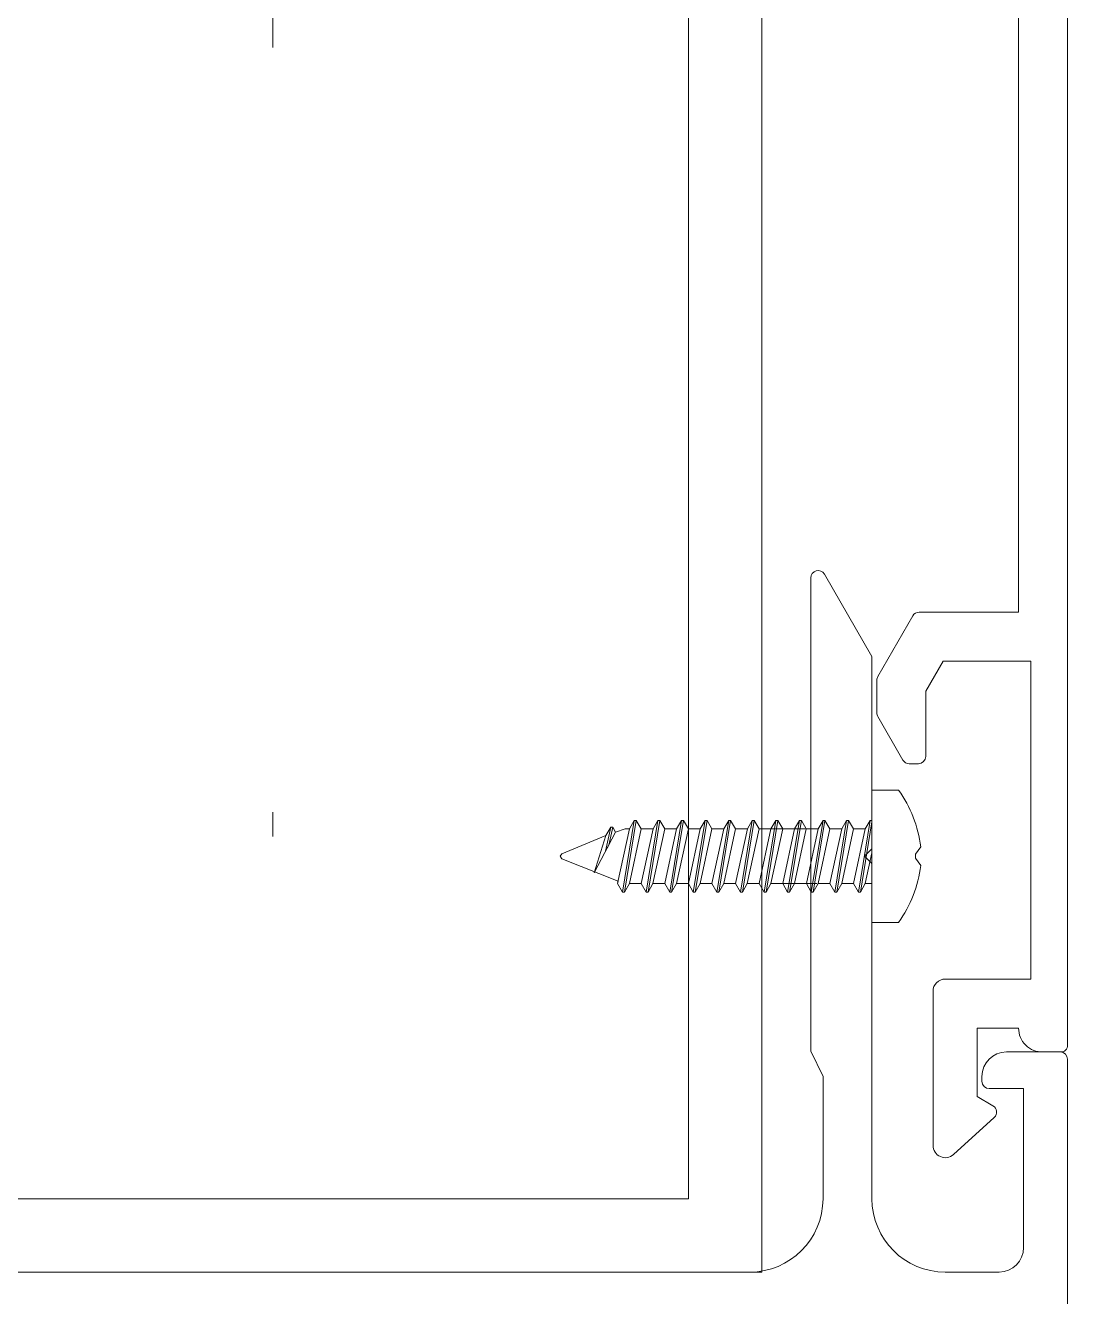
# Model space of a CAD drawing. Extents: x -2598 to 23780, y 0 to 8114.
# Drawn here: x 13811.49 to 13815.75, y 328.49 to 333.69 of the extents above; entities that cross this region are included whole.
import ezdxf

# ---------------------------------------------------------------- set-up
doc = ezdxf.new("R2010")
doc.units = 0
doc.header["$LTSCALE"] = 25
doc.header["$MEASUREMENT"] = 0
doc.linetypes.add('DASHDOT2', pattern=[0.5, 0.25, -0.125, 0, -0.125])
doc.layers.get('0').update_dxf_attribs({"color": 9, "lineweight": 9})
doc.layers.add('10', color=9, linetype='Continuous', lineweight=9)
doc.layers.add('24', color=9, linetype='DASHDOT2', lineweight=9)

# ---------------------------------------------------------------- blocks, each defined once
blk = doc.blocks.new('*U425')
at = {"layer": '10'}
for p, q in [((2.559022459441109, -14.43459761733175), (2.450000039435906, -14.43459761733175)), ((2.450000039435906, -14.97579761732413), (2.450000039435906, -14.43459761733175)), ((1.382058357660696, -14.58623811508096), (1.360550637623134, -14.68482409001535)), ((1.362060682944218, -14.62087329514634), (1.382058357660696, -14.58623811508096)), ((1.374102700585069, -14.65934382302657), (1.390051443784329, -14.58623811508096)), ((1.382058357660696, -14.58623811508096), (1.390051443784329, -14.58623811508096)), ((1.390051443784329, -14.58623811508096), (1.401988928749631, -14.60691403101009)), ((1.401988928749631, -14.60691403101009), (1.440941210606695, -14.59329333794994)), ((1.410286026666369, -14.81710182541064), (1.458511126153268, -14.59329333794994)), ((1.478509228281097, -14.55865602082667), (1.430283640324148, -14.85173914253391)), ((1.438276543271229, -14.85173914253391), (1.486501886992925, -14.55865602082667)), ((1.440941210606695, -14.59329333794994), (1.458511126153268, -14.59329333794994)), ((1.458511126153268, -14.59329333794994), (1.478509228281097, -14.55865602082667)), ((1.478509228281097, -14.55865602082667), (1.486501886992925, -14.55865602082667)), ((1.486501886992925, -14.55865602082667), (1.506500233356462, -14.59329333794994)), ((1.506500233356462, -14.59329333794994), (1.554962118891296, -14.59329333794994)), ((1.506736653051746, -14.81710182541064), (1.554962118891296, -14.59329333794994)), ((1.574959793607547, -14.55865602082667), (1.526734327768224, -14.85173914253391)), ((1.534727474950557, -14.85173914253391), (1.582953062907733, -14.55865602082667)), ((1.602950676565058, -14.59329333794994), (1.55472514966658, -14.81710182541064)), ((1.554962118891296, -14.59329333794994), (1.574959793607547, -14.55865602082667)), ((1.582953062907733, -14.55865602082667), (1.574959793607547, -14.55865602082667)), ((1.582953062907733, -14.55865602082667), (1.602950798682911, -14.59329333794994)), ((1.602950798682911, -14.59329333794994), (1.651412684217973, -14.59329333794994)), ((1.603187218378195, -14.81710182541064), (1.651412684217973, -14.59329333794994)), ((1.671410297875752, -14.55865602082667), (1.623184893094446, -14.85173914253391)), ((1.631178162394405, -14.85173914253391), (1.679403689292882, -14.55865602082667)), ((1.699401364009133, -14.59329333795085), (1.651175776052184, -14.81710182541064)), ((1.651412684217973, -14.59329333794994), (1.671410297875752, -14.55865602082667)), ((1.679403689292882, -14.55865602082667), (1.671410297875752, -14.55865602082667)), ((1.679403689292882, -14.55865602082667), (1.699401364009133, -14.59329333795085)), ((1.747863554838374, -14.59329333794994), (1.699401364009133, -14.59329333795085)), ((1.699638088998824, -14.81710182541064), (1.747863554838374, -14.59329333794994)), ((1.767861168495926, -14.55865602082667), (1.719635763714848, -14.85173914253391)), ((1.727629033015034, -14.85173914253391), (1.775854559913511, -14.55865602082667)), ((1.795852234629762, -14.59329333795085), (1.747626646672586, -14.81710182541064)), ((1.747863554838374, -14.59329333794994), (1.767861168495926, -14.55865602082667)), ((1.775854559913511, -14.55865602082667), (1.767861168495926, -14.55865602082667)), ((1.775854559913511, -14.55865602082667), (1.795852234629762, -14.59329333795085)), ((1.795852234629307, -14.59329333794994), (1.844313875929572, -14.59329333794994)), ((1.796088410089566, -14.81710182541064), (1.844313875929572, -14.59329333794994)), ((1.86431155064605, -14.55865602082667), (1.816085962688646, -14.85173914253391)), ((1.824079354106231, -14.85173914253391), (1.872304819946009, -14.55865602082667)), ((1.892302433603333, -14.59329333794994), (1.844077028822709, -14.81710182541064)), ((1.844313875929572, -14.59329333794994), (1.86431155064605, -14.55865602082667)), ((1.86431155064605, -14.55865602082667), (1.872304819946009, -14.55865602082667)), ((1.872304819946009, -14.55865602082667), (1.892302555721187, -14.59329333794994)), ((1.892302555721187, -14.59329333794994), (1.940764197020769, -14.59329333794994)), ((1.892538731181218, -14.81710182541064), (1.940764197020769, -14.59329333794994)), ((1.960761810678548, -14.55865602082667), (1.912536405897697, -14.85173914253391)), ((1.920529675197883, -14.85173914253391), (1.968755202096133, -14.55865602082667)), ((1.988752876812384, -14.59329333795085), (1.940527288855207, -14.81710182541064)), ((1.940764197020769, -14.59329333794994), (1.960761810678548, -14.55865602082667)), ((1.968755202096133, -14.55865602082667), (1.960761810678548, -14.55865602082667)), ((1.968755202096133, -14.55865602082667), (1.988752876812384, -14.59329333795085)), ((2.177215067640588, -14.59329333794994), (1.988752876812384, -14.59329333795085)), ((1.988989601802757, -14.81710182541064), (2.037215067642534, -14.59329333794994)), ((2.057212742358558, -14.55865602082667), (2.008987154401381, -14.85173914253391)), ((2.016980545818739, -14.85173914253391), (2.06520595059959, -14.55865602082667)), ((2.085203625316069, -14.59329333794994), (2.036978159476518, -14.81710182541064)), ((2.037215067642534, -14.59329333794994), (2.057212742358558, -14.55865602082667)), ((2.057212742358558, -14.55865602082667), (2.06520595059959, -14.55865602082667)), ((2.06520595059959, -14.55865602082667), (2.085203747433695, -14.59329333794994)), ((2.085203747433695, -14.59329333794994), (2.133665388733732, -14.59329333794994)), ((2.085439922893499, -14.81710182541064), (2.133665388733277, -14.59329333794994)), ((2.1536630634493, -14.55865602082667), (2.105437475492351, -14.85173914253391)), ((2.113430866909482, -14.85173914253391), (2.16165627169056, -14.55865602082667)), ((2.181653946407038, -14.59329333794994), (2.13342848056726, -14.81710182541064)), ((2.133665388733277, -14.59329333794994), (2.1536630634493, -14.55865602082667)), ((2.1536630634493, -14.55865602082667), (2.16165627169056, -14.55865602082667)), ((2.16165627169056, -14.55865602082667), (2.181654068524437, -14.59329333794994)), ((2.181654068524437, -14.59329333794994), (2.230115709824474, -14.59329333794994)), ((2.181890243984469, -14.81710182541064), (2.230115709824019, -14.59329333794994)), ((2.25011338454027, -14.55865602082667), (2.201887796583093, -14.85173914253391)), ((2.209881188000224, -14.85173914253391), (2.258106592781302, -14.55865602082667)), ((2.278104267497781, -14.59329333794994), (2.229878801658003, -14.81710182541064)), ((2.230115709824019, -14.59329333794994), (2.25011338454027, -14.55865602082667)), ((2.25011338454027, -14.55865602082667), (2.258106592781302, -14.55865602082667)), ((2.258106592781302, -14.55865602082667), (2.27810438961518, -14.59329333794994)), ((2.27810438961518, -14.59329333794994), (2.326566030915216, -14.59329333794994)), ((2.278340565075211, -14.81710182541064), (2.326566030915216, -14.59329333794994)), ((2.346563705631012, -14.55865602082667), (2.298338117673836, -14.85173914253391)), ((2.306331509091421, -14.85173914253391), (2.354556913872499, -14.55865602082667)), ((2.374554588588978, -14.59329333794994), (2.3263291227492, -14.81710182541064)), ((2.326566030915216, -14.59329333794994), (2.346563705631012, -14.55865602082667)), ((2.346563705631012, -14.55865602082667), (2.354556913872499, -14.55865602082667)), ((2.354556913872499, -14.55865602082667), (2.374554710706377, -14.59329333794994)), ((2.374554710706377, -14.59329333794994), (2.423016321476723, -14.59329333794994)), ((2.374790855637172, -14.81710182541064), (2.423016321476723, -14.59329333794994)), ((2.443013996192973, -14.55865602082667), (2.394788408235797, -14.85173914253391)), ((2.402781799653382, -14.85173914253391), (2.450000068690485, -14.56477674680445)), ((2.423016321476723, -14.59329333794994), (2.443013996192973, -14.55865602082667)), ((2.443013996192973, -14.55865602082667), (2.450000579334698, -14.55865602082667)), ((1.182124656954954, -14.69513753286992), (1.362060682944218, -14.62087329514634)), ((1.401988928749631, -14.60691403101009), (1.313834850751788, -14.77265785351938)), ((1.313834850751788, -14.77265785351938), (1.362060682944218, -14.62087329514634)), ((1.174984928698847, -14.70519758168029), (1.182124656954954, -14.69513753286992)), ((1.360550637623134, -14.68482409001535), (1.374102700585069, -14.65934382302657)), ((2.450000042440876, -14.69077421556358), (2.422779413310934, -14.81710182541064)), ((1.182124656954954, -14.71525763049067), (1.174984928698847, -14.70519758168029)), ((1.412433770153654, -14.80713330374874), (1.182124656954954, -14.71525763049067)), ((1.410286026666369, -14.81710182541064), (1.412433770153654, -14.80713330374874)), ((1.430283640324148, -14.85173914253391), (1.410286026666369, -14.81710182541064)), ((1.438276543271229, -14.85173914253391), (1.430283640324148, -14.85173914253391)), ((1.458274706457984, -14.81710182541064), (1.438276543271229, -14.85173914253391)), ((1.506736653051746, -14.81710182541064), (1.458274706457984, -14.81710182541064)), ((1.526734327768224, -14.85173914253391), (1.506736653051746, -14.81710182541064)), ((1.534727474950557, -14.85173914253391), (1.526734327768224, -14.85173914253391)), ((1.55472514966658, -14.81710182541064), (1.534727474950557, -14.85173914253391)), ((1.554725332843361, -14.81710182541064), (1.534727474950557, -14.85173914253391)), ((1.603187218378195, -14.81710182541064), (1.554725332843361, -14.81710182541064)), ((1.623184893094446, -14.85173914253391), (1.603187218378195, -14.81710182541064)), ((1.631178162394405, -14.85173914253391), (1.623184893094446, -14.85173914253391)), ((1.651175776052184, -14.81710182541064), (1.631178162394405, -14.85173914253391)), ((1.65117589816981, -14.81710182541064), (1.631178162394405, -14.85173914253391)), ((1.699638088998824, -14.81710182540973), (1.65117589816981, -14.81710182541064)), ((1.719635763714848, -14.85173914253391), (1.699638088998824, -14.81710182541064)), ((1.727629033015034, -14.85173914253391), (1.719635763714848, -14.85173914253391)), ((1.747626768789984, -14.81710182541064), (1.727629033015034, -14.85173914253391)), ((1.747626646672586, -14.81710182541064), (1.727629033015034, -14.85173914253391)), ((1.747626646672586, -14.81710182541064), (1.796088410089566, -14.81710182541064)), ((1.816085962688646, -14.85173914253391), (1.796088410089566, -14.81710182541064)), ((1.824079354106231, -14.85173914253391), (1.816085962688646, -14.85173914253391)), ((1.844077028822709, -14.81710182541064), (1.824079354106231, -14.85173914253391)), ((1.844076784587457, -14.81710182541064), (1.824079354106231, -14.85173914253391)), ((1.892538731181218, -14.81710182541064), (1.844076784587457, -14.81710182541064)), ((1.912536405897697, -14.85173914253391), (1.892538731181218, -14.81710182541064)), ((1.920529675197883, -14.85173914253391), (1.912536405897697, -14.85173914253391)), ((1.940527410972606, -14.81710182541064), (1.920529675197883, -14.85173914253391)), ((1.940527288855207, -14.81710182541064), (1.920529675197883, -14.85173914253391)), ((1.98898960180162, -14.81710182540973), (1.940527410972606, -14.81710182541064)), ((1.988989601802757, -14.81710182541064), (1.940527655208995, -14.81710182541064)), ((2.008987154401381, -14.85173914253391), (1.988989601802757, -14.81710182541064)), ((2.016980545818739, -14.85173914253391), (2.008987154401381, -14.85173914253391)), ((2.036977976299965, -14.81710182541064), (2.016980545818739, -14.85173914253391)), ((2.036978159476518, -14.81710182541064), (2.016980545818739, -14.85173914253391)), ((2.085439922893499, -14.81710182541064), (2.036977976299965, -14.81710182541064)), ((2.085439922893499, -14.81710182541064), (2.036977976299965, -14.81710182541064)), ((2.036978159475836, -14.81710182541064), (2.225439922892007, -14.81710182541064)), ((2.105437475492351, -14.85173914253391), (2.085439922893499, -14.81710182541064)), ((2.113430866909482, -14.85173914253391), (2.105437475492351, -14.85173914253391)), ((2.133428297390707, -14.81710182541064), (2.113430866909482, -14.85173914253391)), ((2.13342848056726, -14.81710182541064), (2.113430866909482, -14.85173914253391)), ((2.181890243984469, -14.81710182541064), (2.133428297390707, -14.81710182541064)), ((2.181890243984469, -14.81710182541064), (2.133428297390707, -14.81710182541064)), ((2.201887796583093, -14.85173914253391), (2.181890243984469, -14.81710182541064)), ((2.209881188000224, -14.85173914253391), (2.201887796583093, -14.85173914253391)), ((2.22987861848145, -14.81710182541064), (2.209881188000224, -14.85173914253391)), ((2.229878801658003, -14.81710182541064), (2.209881188000224, -14.85173914253391)), ((2.278340565075211, -14.81710182541064), (2.22987861848145, -14.81710182541064)), ((2.298338117673836, -14.85173914253391), (2.278340565075211, -14.81710182541064)), ((2.306331509091421, -14.85173914253391), (2.298338117673836, -14.85173914253391)), ((2.3263291227492, -14.81710182541064), (2.306331509091421, -14.85173914253391)), ((2.326328939572647, -14.81710182541064), (2.306331509091421, -14.85173914253391)), ((2.326329231824672, -14.81710131920408), (2.374790563383328, -14.81710131920408)), ((2.394788408235797, -14.85173914253391), (2.374790855637172, -14.81710182541064)), ((2.402781799653382, -14.85173914253391), (2.394788408235797, -14.85173914253391)), ((2.422779230134608, -14.81710182541064), (2.402781799653382, -14.85173914253391)), ((2.422779413310934, -14.81710182541064), (2.402781799653382, -14.85173914253391)), ((2.422779230134608, -14.81710182541064), (2.450000016122828, -14.81710183108134)), ((2.559022459441109, -14.97579761732413), (2.450000039435906, -14.97579761732413))]:
    blk.add_line(p, q, dxfattribs=at)
for points in [[(3.050000000025477, -0.4000000000032742), (3.050000000025477, -13.70743854310331), (2.643205080783161, -13.70743854310331, 0.2679491924311388), (2.617224318670707, -13.72243854309909), (2.474019237909317, -13.97047701888186, 0.1316524975873767), (2.470000000017591, -13.9854770188831), (2.470000000017591, -14.11940006733221, 0.1316524975873923), (2.474019237909317, -14.13440006733435), (2.576809799831551, -14.31243854310469, 0.267949192431055), (2.602790561932522, -14.32743854310684), (2.640000000010502, -14.32743854310684, 0.414213562372984), (2.670000000026391, -14.29743854310254), (2.670000000026391, -14.03102838159248), (2.741354626540271, -13.90743854310312), (3.100000000024748, -13.90743854310312), (3.100000000024748, -15.20743854311331), (2.750000000018246, -15.20743854311331, 0.4142135623730951), (2.700000000018974, -15.25743854310985), (2.700000000018974, -15.8874385431136, 0.6509713219855771), (2.783619563369086, -15.92444833858644), (2.950171738028473, -15.77315295001699, 0.5081417899848786), (2.945000000022389, -15.72496631061222), (2.88000000002097, -15.68743854311378), (2.88000000002097, -15.40743854311313), (3.050000000025477, -15.40743854311313, 0.4323631458874122), (3.150000000024022, -15.50491969297764), (3.220000000029983, -15.50491969297764, 0.4773930374361779), (3.250000000022566, -15.47743854311375), (3.250000000022566, -0.3000000000020009, 0.4142135623730951)], [(-1.950000000018178, -16.40519760309871), (5.68e-14, -16.40519760309871), (1.950000000018178, -16.40519760309871, 0.4142135623730951), (2.250000000013812, -16.10519760309671), (2.250000000013812, -15.60519760309307), (2.20000000002625, -15.50272809544276), (2.20000000002625, -13.5671591273076, -0.7673269879789352), (2.255980762131287, -13.55215912731182), (2.450000000022612, -13.88821030498275), (2.450000000022612, -14.67519760308732), (2.420000000018319, -14.70519760308525), (2.450000000022612, -14.73519760308954), (2.450000000022612, -16.10519760309671, 0.4142135623730284), (2.750000000018246, -16.40519760309871), (2.970000000022025, -16.40519760309871, 0.4142135623730951), (3.07000000002057, -16.30519760309744), (3.07000000002057, -15.65519760309235), (2.930000000020243, -15.65519760309235, -0.4142135623730951), (2.900000000016063, -15.62519760309351), (2.900000000016063, -15.60519760309307, -0.4142135623730951), (3.000000000026203, -15.50519760309089), (3.220000000029983, -15.50519760309089, -0.4142135623730951), (3.250000000022566, -15.53519760309518), (3.250000000022566, -16.60519760310126)]]:
    blk.add_lwpolyline(points, format="xyb", dxfattribs=at)
for points in [[(-1.999999999970839, -10.40519760320785), (1.999999999970953, -10.40519760320785), (1.999999999970953, -16.40519760312054), (-1.999999999970839, -16.40519760312054)], [(-1.699999999979638, -10.70519760320348), (1.699999999972362, -10.70519760320348), (1.699999999972362, -16.10519760312581), (-1.699999999979638, -16.10519760312581)]]:
    blk.add_lwpolyline(points, close=True, dxfattribs=at)
for points in [[(1.506500233356462, -14.59329333794994), (1.458274706457984, -14.81710182541064)], [(2.649970066120602, -14.6669537871212), (2.627767625164722, -14.69694761732808), (2.627767625164722, -14.7134476173278), (2.649970066120602, -14.74344144753558)]]:
    blk.add_lwpolyline(points, dxfattribs=at)
for centre, radius, start, end in [((2.133865798085651, -14.73498735640169), 0.5205690943891569, 7.509510361938948, 35.24269414008714), ((2.133865798085651, -14.67540787825419), 0.5205690943891572, 324.7573058599128, 352.490489638061)]:
    blk.add_arc(centre, radius, start, end, dxfattribs=at)
blk = doc.blocks.new('P-AKS_AUDI')
at = {"layer": '24'}
blk.add_lwpolyline([(-2800, -2589.999999999998), (-2800, -2440)], dxfattribs=at)
blk = doc.blocks.new('p-2. kat planı')
at = {"layer": '10'}
blk.add_blockref('*U425', (13812.49999999899, 345.0000000136788), dxfattribs=at)
at = {"layer": '24'}
blk.add_blockref('P-AKS_AUDI', (16612.49999999899, 2785.000000004652), dxfattribs=at)

msp = doc.modelspace()

# ---------------------------------------------------------------- block references
msp.add_blockref('p-2. kat planı', (0, 0))

doc.saveas('drawing.dxf')
